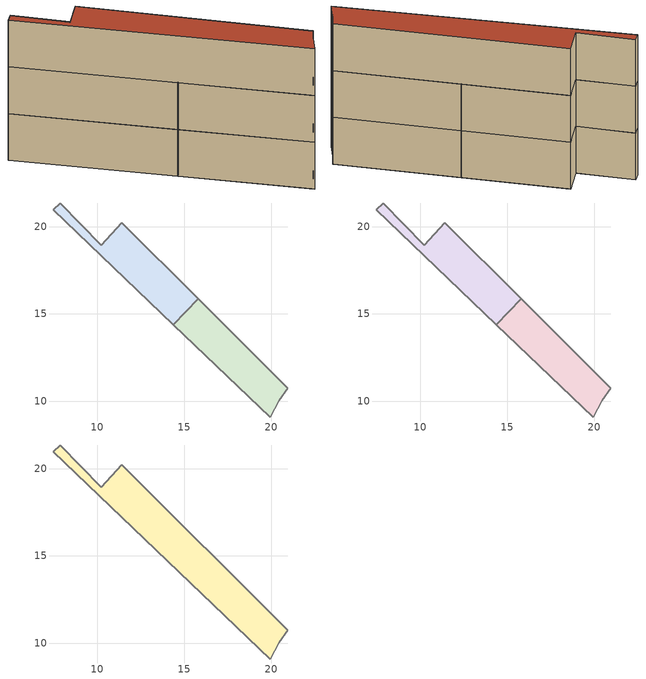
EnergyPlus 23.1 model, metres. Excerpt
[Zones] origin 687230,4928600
5c9b4dede5318713_F0_dwelling_0
 floor ground (EU_floor_Construction): 19.93,9.09 20.46,10.05 20.93,10.75 15.79,15.87 14.38,14.39 z0
 wall adiabatic (EU_wall_Construction): 15.79,15.87 20.93,10.75 20.46,10.05 19.93,9.09 14.38,14.39 15.79,15.87 z0:3
5c9b4dede5318713_F0_dwelling_1
 floor ground (EU_floor_Construction): 14.38,14.39 15.79,15.87 11.42,20.22 10.24,18.94 7.88,21.36 7.49,20.97 z0
 wall adiabatic (EU_wall_Construction): 10.24,18.94 11.42,20.22 15.79,15.87 14.38,14.39 7.49,20.97 7.88,21.36 10.24,18.94 z0:3
5c9b4dede5318713_F1_dwelling_0
 floor to 5c9b4dede5318713_F0_dwelling_0 (EU_floor_Construction): 19.93,9.09 20.46,10.05 20.93,10.75 15.79,15.87 14.38,14.39 z3
 wall adiabatic (EU_wall_Construction): 15.79,15.87 20.93,10.75 20.46,10.05 19.93,9.09 14.38,14.39 15.79,15.87 z3:6
5c9b4dede5318713_F1_dwelling_1
 floor to 5c9b4dede5318713_F0_dwelling_1 (EU_floor_Construction): 14.38,14.39 15.79,15.87 11.42,20.22 10.24,18.94 7.88,21.36 7.49,20.97 z3
 wall adiabatic (EU_wall_Construction): 10.24,18.94 11.42,20.22 15.79,15.87 14.38,14.39 7.49,20.97 7.88,21.36 10.24,18.94 z3:6
5c9b4dede5318713_F2_dwelling_0
 floor to 5c9b4dede5318713_F1_dwelling_0 (EU_floor_Construction): 19.93,9.09 20.46,10.05 20.93,10.75 15.79,15.87 14.38,14.4 z6
 floor to 5c9b4dede5318713_F1_dwelling_1 (EU_floor_Construction): 14.38,14.4 15.79,15.87 11.42,20.22 10.24,18.94 7.88,21.36 7.49,20.97 z6
 wall adiabatic (EU_wall_Construction): 7.49,20.97 7.88,21.36 10.24,18.94 11.42,20.22 20.93,10.75 20.46,10.05 19.93,9.09 7.49,20.97 z6:9
 roof outside (EU_roof_Construction): 11.42,20.22 20.93,10.75 20.46,10.05 19.93,9.09 7.49,20.97 7.88,21.36 10.24,18.94 z9
[Building]
EU S2 Campaign: North Axis=0; Terrain=City; Solar Distribution=FullExterior
[Site:Location]
Bologna: Latitude=44.5; Longitude=11.25; Time Zone=1; Elevation=37
[SizingPeriod:WeatherFileDays]
AnnualSizingPeriod: Begin Month=1; Begin Day of Month=1; End Month=12; End Day of Month=31; Day of Week for Start Day=Monday; Use Weather File Daylight Saving Period=No; Use Weather File Rain and Snow Indicators=No
[MATERIAL]
EU_InternalMass_Material: Roughness=MediumRough; Thickness=0.1; Conductivity=1; Density=1800; Specific Heat=900; Thermal Absorptance=0.9; Solar Absorptance=0.7; Visible Absorptance=0.7
[MATERIAL:NOMASS] Roughness=MediumRough; Thermal Absorptance=0.9; Solar Absorptance=0.7; Visible Absorptance=0.7
Name | Thermal Resistance
EU_wall_NoMass | 0.937881
EU_roof_NoMass | 0.548572
EU_floor_NoMass | 0.71348
[CONSTRUCTION]
EU_wall_Construction: EU_wall_NoMass
EU_roof_Construction: EU_roof_NoMass
EU_floor_Construction: EU_floor_NoMass
EU_InternalMass_Construction: EU_InternalMass_Material
[ZONE] Type=1; Multiplier=1; Ceiling Height=autocalculate; Floor Area=autocalculate; Part of Total Floor Area=Yes
Name | Volume
5c9b4dede5318713_F0_dwelling_0; 5c9b4dede5318713_F1_dwelling_1 | 43.8413
5c9b4dede5318713_F1_dwelling_0 | 43.8406
5c9b4dede5318713_F2_dwelling_0 | 87.6775
5c9b4dede5318713_F0_dwelling_1 | 43.8428
[INTERNALMASS] Construction=EU_InternalMass_Construction
Name | Zone or ZoneList | Surface Area
5c9b4dede5318713_F0_dwelling_0_EU_InternalMass | 5c9b4dede5318713_F0_dwelling_0 | 14.6137
5c9b4dede5318713_F0_dwelling_1_EU_InternalMass | 5c9b4dede5318713_F0_dwelling_1 | 14.6138
5c9b4dede5318713_F1_dwelling_0_EU_InternalMass | 5c9b4dede5318713_F1_dwelling_0 | 14.6137
5c9b4dede5318713_F1_dwelling_1_EU_InternalMass | 5c9b4dede5318713_F1_dwelling_1 | 14.6138
5c9b4dede5318713_F2_dwelling_0_EU_InternalMass | 5c9b4dede5318713_F2_dwelling_0 | 29.2258
[OTHEREQUIPMENT] Fuel Type=Electricity; Design Level Calculation Method=Watts/Area; Power per Zone Floor Area=1; Fraction Latent=0; Fraction Radiant=0; Fraction Lost=0; Carbon Dioxide Generation Rate=0; EndUse Subcategory=EU_Step8_InternalGains
Name | Zone or ZoneList or Space or SpaceList | Schedule
EU_Step8_InternalGain_5c9b4dede5318713_F0_dwelling_0_f000 | 5c9b4dede5318713_F0_dwelling_0 | EU_Step8_GainSchedule_5c9b4dede5318713_F0_dwelling_0_f000
EU_Step8_InternalGain_5c9b4dede5318713_F0_dwelling_1_f000 | 5c9b4dede5318713_F0_dwelling_1 | EU_Step8_GainSchedule_5c9b4dede5318713_F0_dwelling_1_f000
EU_Step8_InternalGain_5c9b4dede5318713_F1_dwelling_0_f000 | 5c9b4dede5318713_F1_dwelling_0 | EU_Step8_GainSchedule_5c9b4dede5318713_F1_dwelling_0_f000
EU_Step8_InternalGain_5c9b4dede5318713_F1_dwelling_1_f000 | 5c9b4dede5318713_F1_dwelling_1 | EU_Step8_GainSchedule_5c9b4dede5318713_F1_dwelling_1_f000
EU_Step8_InternalGain_5c9b4dede5318713_F2_dwelling_0_f000 | 5c9b4dede5318713_F2_dwelling_0 | EU_Step8_GainSchedule_5c9b4dede5318713_F2_dwelling_0_f000
[ZONEVENTILATION:DESIGNFLOWRATE] Schedule=EU_AlwaysOn; Design Flow Rate Calculation Method=AirChanges/Hour; Air Changes per Hour=0.687892; Ventilation Type=Natural; Fan Pressure Rise=0; Fan Total Efficiency=1; Constant Term Coefficient=1; Temperature Term Coefficient=0; Velocity Term Coefficient=0; Velocity Squared Term Coefficient=0; Minimum Indoor Temperature=-100; Maximum Indoor Temperature=100; Delta Temperature=-100; Minimum Outdoor Temperature=-100; Maximum Outdoor Temperature=100; Maximum Wind Speed=40
Name | Zone or ZoneList or Space or SpaceList
EU_ConstantAir_5c9b4dede5318713_F0_dwelling_0 | 5c9b4dede5318713_F0_dwelling_0
EU_ConstantAir_5c9b4dede5318713_F0_dwelling_1 | 5c9b4dede5318713_F0_dwelling_1
EU_ConstantAir_5c9b4dede5318713_F1_dwelling_0 | 5c9b4dede5318713_F1_dwelling_0
EU_ConstantAir_5c9b4dede5318713_F1_dwelling_1 | 5c9b4dede5318713_F1_dwelling_1
EU_ConstantAir_5c9b4dede5318713_F2_dwelling_0 | 5c9b4dede5318713_F2_dwelling_0
[HVACTEMPLATE:THERMOSTAT] Constant Heating Setpoint=20; Constant Cooling Setpoint=50
EU_HeatOnly_5c9b4dede5318713_F0_dwelling_0; EU_HeatOnly_5c9b4dede5318713_F0_dwelling_1; EU_HeatOnly_5c9b4dede5318713_F1_dwelling_0; EU_HeatOnly_5c9b4dede5318713_F1_dwelling_1; EU_HeatOnly_5c9b4dede5318713_F2_dwelling_0
[HVACTEMPLATE:ZONE:IDEALLOADSAIRSYSTEM] System Availability Schedule=EU_AlwaysOn; Maximum Heating Supply Air Temperature=50; Minimum Cooling Supply Air Temperature=13; Maximum Heating Supply Air Humidity Ratio=0.0156; Minimum Cooling Supply Air Humidity Ratio=0.0077; Heating Limit=NoLimit; Cooling Limit=NoLimit; Heating Availability Schedule=EU_AlwaysOn; Cooling Availability Schedule=EU_CoolingOff; Dehumidification Control Type=ConstantSensibleHeatRatio; Cooling Sensible Heat Ratio=0.7; Dehumidification Setpoint=60; Humidification Control Type=None; Humidification Setpoint=30; Outdoor Air Method=None; Outdoor Air Flow Rate per Person=0.00944; Outdoor Air Flow Rate per Zone Floor Area=0; Outdoor Air Flow Rate per Zone=0; Demand Controlled Ventilation Type=None; Outdoor Air Economizer Type=NoEconomizer; Heat Recovery Type=None; Sensible Heat Recovery Effectiveness=0.7; Latent Heat Recovery Effectiveness=0.65
Name | Template Thermostat
5c9b4dede5318713_F0_dwelling_0 | EU_HeatOnly_5c9b4dede5318713_F0_dwelling_0
5c9b4dede5318713_F0_dwelling_1 | EU_HeatOnly_5c9b4dede5318713_F0_dwelling_1
5c9b4dede5318713_F1_dwelling_0 | EU_HeatOnly_5c9b4dede5318713_F1_dwelling_0
5c9b4dede5318713_F1_dwelling_1 | EU_HeatOnly_5c9b4dede5318713_F1_dwelling_1
5c9b4dede5318713_F2_dwelling_0 | EU_HeatOnly_5c9b4dede5318713_F2_dwelling_0
[SIZING:ZONE] Zone Cooling Design Supply Air Temperature Input Method=SupplyAirTemperature; Zone Cooling Design Supply Air Temperature=13; Zone Heating Design Supply Air Temperature Input Method=SupplyAirTemperature; Zone Heating Design Supply Air Temperature=50; Zone Cooling Design Supply Air Humidity Ratio=0.008; Zone Heating Design Supply Air Humidity Ratio=0.008; Cooling Design Air Flow Method=DesignDay; Cooling Design Air Flow Rate=0; Cooling Minimum Air Flow per Zone Floor Area=0.000762; Cooling Minimum Air Flow=0; Cooling Minimum Air Flow Fraction=0.2; Heating Design Air Flow Method=DesignDay; Heating Design Air Flow Rate=0; Heating Maximum Air Flow per Zone Floor Area=0.002032; Heating Maximum Air Flow=0.141576; Heating Maximum Air Flow Fraction=0.3; Account for Dedicated Outdoor Air System=No; Dedicated Outdoor Air System Control Strategy=NeutralSupplyAir; Dedicated Outdoor Air Low Setpoint Temperature for Design=autosize; Dedicated Outdoor Air High Setpoint Temperature for Design=autosize; Zone Load Sizing Method=Sensible Load Only No Latent Load; Zone Latent Cooling Design Supply Air Humidity Ratio Input Method=HumidityRatioDifference; Zone Cooling Design Supply Air Humidity Ratio Difference=0.005; Zone Latent Heating Design Supply Air Humidity Ratio Input Method=HumidityRatioDifference; Zone Humidification Design Supply Air Humidity Ratio Difference=0.005
5c9b4dede5318713_F0_dwelling_0; 5c9b4dede5318713_F0_dwelling_1; 5c9b4dede5318713_F1_dwelling_0; 5c9b4dede5318713_F1_dwelling_1; 5c9b4dede5318713_F2_dwelling_0
[SCHEDULE:CONSTANT]
Name | Hourly Value
EU_AlwaysOn | 1
EU_CoolingOff | 0
[SCHEDULE:FILE] Column Number=1; Rows to Skip at Top=0; Number of Hours of Data=8760; Column Separator=Comma; Interpolate to Timestep=No; Minutes per Item=60; Adjust Schedule for Daylight Savings=Yes
Name | File
EU_Step8_GainSchedule_5c9b4dede5318713_F0_dwelling_0_f000 | ../../schedules/5c9b4dede5318713/5c9b4dede5318713_F0_dwelling_0_f000_gain.csv
EU_Step8_GainSchedule_5c9b4dede5318713_F0_dwelling_1_f000 | ../../schedules/5c9b4dede5318713/5c9b4dede5318713_F0_dwelling_1_f000_gain.csv
EU_Step8_GainSchedule_5c9b4dede5318713_F1_dwelling_0_f000 | ../../schedules/5c9b4dede5318713/5c9b4dede5318713_F1_dwelling_0_f000_gain.csv
EU_Step8_GainSchedule_5c9b4dede5318713_F1_dwelling_1_f000 | ../../schedules/5c9b4dede5318713/5c9b4dede5318713_F1_dwelling_1_f000_gain.csv
EU_Step8_GainSchedule_5c9b4dede5318713_F2_dwelling_0_f000 | ../../schedules/5c9b4dede5318713/5c9b4dede5318713_F2_dwelling_0_f000_gain.csv
